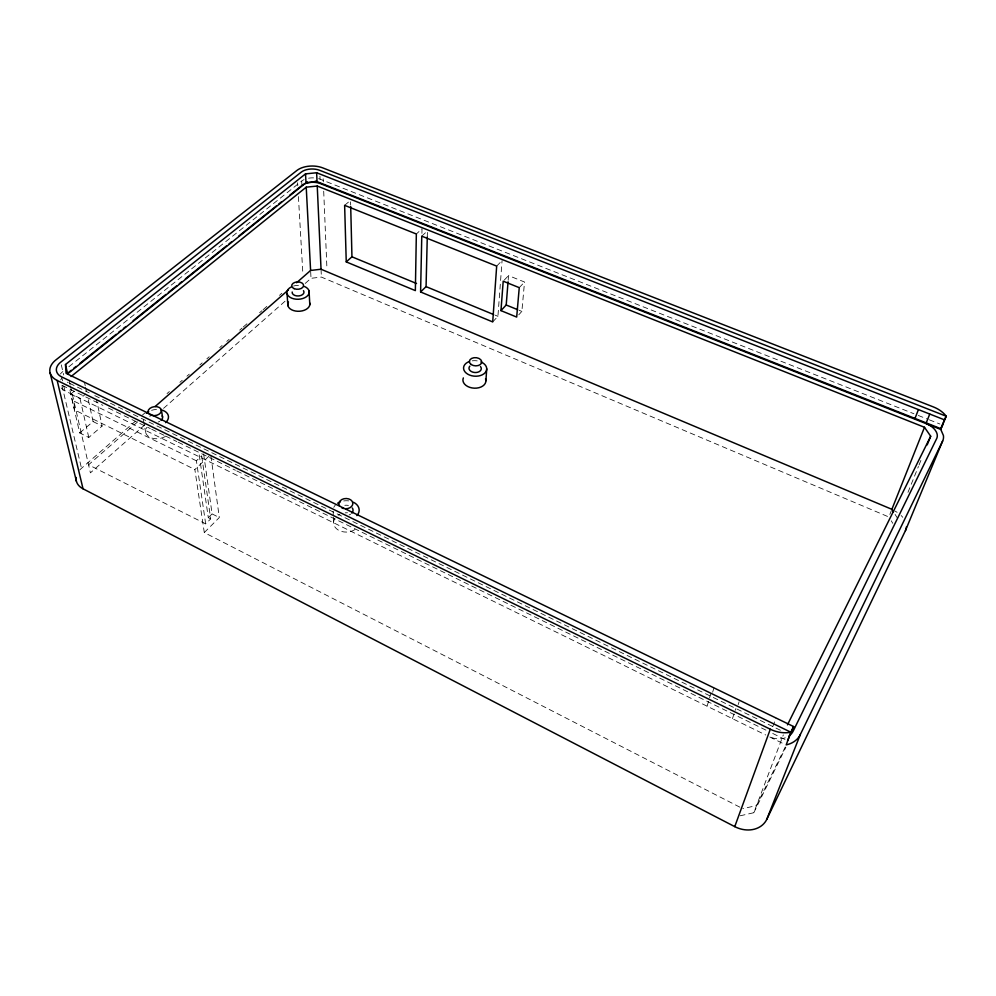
<?xml version="1.0" encoding="UTF-8"?>
<svg xmlns="http://www.w3.org/2000/svg" width="996" height="996" viewBox="0 0 996 996"><rect width="100%" height="100%" fill="white"/><g stroke="black" fill="none" stroke-linecap="round" stroke-linejoin="round"><path stroke-width="0.75" stroke-dasharray="4.98 3.74" d="M421.918 233.325L422.018 228.744L416.34 233.998M427.272 237.085L427.396 232.442M492.709 321.92L497.925 316.317L502.071 260.566M508.172 280.25L508.545 275.606L524.531 282.017L521.867 311.412L518.767 314.811M707.098 706.201L710.945 693.278M712.65 692.208L713.945 687.875M732.458 718.664L735.708 708.666M738.173 704.633L739.107 701.757M772.834 726.557L775.971 717.992M740.14 815.799L753.81 812.724L783.342 734.874M889.851 514.422L891.37 510.587M907.979 492.335L918.449 466.452M919.034 465.008L921.947 457.824M785.259 746.988L756.524 805.565L742.767 808.652M753.81 812.724L785.881 747.274M519.252 287.657L524.531 282.017M504.275 280.075L508.545 275.606M496.68 266.106L500.988 261.674M204.292 532.561L219.294 517.547L210.741 454.487L194.867 469.527L204.292 532.561L739.991 807.233M137.635 421.843L88.557 464.808L205.686 523.871L210.691 518.891L201.69 455.807L199.175 454.574L208.301 517.671L210.691 518.891M208.301 517.671L212.098 513.899L203.632 453.877M205.686 523.871L196.399 460.799L201.69 455.807M421.769 236.164L426.3 231.956M144.98 424.732L90.412 472.851L70.417 386.012M163.556 408.348L285.479 300.842M305.212 283.424L311.013 278.307L321.397 277.075L888.83 516.974M79.792 469.963A21.227 14.454 -11.4 0 1 81.498 468.294L135.394 421.221M142.428 415.083L144.769 413.029M167.029 393.582L169.37 391.54M179.915 382.327L182.256 380.285M186.949 376.189L189.29 374.147M199.835 364.934L202.176 362.893M206.869 358.797L209.21 356.742M219.755 347.542L222.096 345.488M226.777 341.404L229.13 339.35M239.675 330.137L242.016 328.095M243.186 327.074L247.867 322.978M259.583 312.744L261.936 310.702M263.106 309.681L267.787 305.585M279.502 295.351L281.856 293.297M74.19 391.266L70.716 394.105L79.705 432.924L88.781 437.481L102.127 426.051L96.4 399.209M79.705 432.924L93.089 421.569L87.86 397.69M344.628 205.338L349.359 201.329M88.781 437.481L80.041 398.674L85.793 393.93M68.911 366.702L301.701 181.06A13.247 7.532 -0.6 0 1 304.054 179.616M318.608 178.682A13.247 7.532 -0.6 0 1 320.077 179.18L913.93 413.751M918.225 415.444L928.035 419.328M929.355 419.839L939.925 424.022M519.028 310.242L521.867 311.412M495.049 315.134L497.925 316.317M196.399 460.799L73.891 401.102L74.538 409.904L194.867 469.527M69.633 383.323L89.204 392.872M94.794 395.611L124.151 409.941M125.558 410.626L780.901 730.491M62.35 385.352A16.334 10.346 -9.5 0 0 63.819 386.199L102.887 405.335M108.464 408.074L150.321 428.579M151.716 429.251L164.265 435.401M165.672 436.086L176.827 441.564M178.222 442.236L235.417 470.261M236.811 470.946L767.231 730.765M772.722 733.454L787.55 740.713M61.167 387.892A16.272 10.346 -9.6 0 0 64.914 390.818L765.712 734.986M769.821 737.003L784.587 744.261M70.716 394.105L80.041 398.674M93.089 421.569L102.127 426.051M212.098 513.899L219.294 517.547M895.08 514.409L897.496 518.231M891.221 520.784L892.802 523.336M61.939 385.489L81.498 468.294M61.628 376.874L62.574 380.87M63.819 386.199L64.914 390.818M61.304 364.872L63.657 375.006M69.994 390.283L74.538 409.904M69.035 379.974L70.069 384.506M84.585 382.775L85.233 385.763M85.556 387.257L86.54 391.727M143.337 419.677L145.553 431.903M297.605 182.754L297.792 185.829M298.414 196.573L302.846 273.352M301.701 181.06L301.937 185.468M310.677 271.771L311.013 278.307M321.036 269.231L321.397 277.075M319.953 176.217L320.077 179.18M333.125 511.359L333.324 515.878M333.399 517.385L333.598 521.904M323.19 178.757L323.314 181.87M323.7 191.195L326.949 268.92M350.592 201.852L350.667 204.915M308.586 178.209A13.247 7.532 -0.6 0 1 315.396 178.023M894.819 510.985A20.904 14.106 20.1 0 1 897.122 512.33M901.119 515.517A20.904 14.106 20.1 0 1 902.762 517.31M68.238 382.638A9.798 6.2 -9.5 0 1 67.342 382.14M60.656 379.949A16.272 10.346 -9.6 0 1 61.515 378.617M60.42 373.998A16.334 10.346 -9.5 0 1 62.86 371.545M785.321 737.799A19.609 15.376 24.6 0 1 769.647 736.891M293.534 286.051A11.155 6.947 -1.9 0 1 302.012 285.728M472.266 360.826A11.603 7.756 3.6 0 1 478.229 361.075M354.974 529.548A12.96 9.649 -2.7 0 1 337.856 529.797A12.96 9.649 -2.7 0 1 335.864 517.161M338.13 515.243A12.96 9.649 -2.7 0 1 339.96 514.235M345.251 512.853A12.96 9.649 -2.7 0 1 347.492 512.791M350.629 514.148A6.935 5.129 -2.6 0 1 349.11 514.92M344.828 505.333A6.935 5.129 -2.6 0 1 348.401 505.47M333.785 507.387A13.085 9.661 -2.6 0 1 335.341 505.109M343.707 500.951A13.085 9.661 -2.6 0 1 350.418 501.2M165.224 436.559A12.55 8.441 -8.4 0 1 149.985 437.356A12.55 8.441 -8.4 0 1 146.711 427.483M159.758 421.333A6.723 4.482 -8.2 0 1 158.202 421.993M149.848 416.515A6.723 4.482 -8.2 0 1 150.794 415.444M151.616 410.34A12.674 8.441 -8.2 0 1 156.995 409.443"/><path stroke-width="1.49" d="M420.598 291.977L421.769 236.164L496.68 266.106L492.709 321.92L420.598 291.977L426.064 286.624L427.272 237.085M485.899 380.833L486.733 368.881M500.963 310.615L503.204 281.183L519.252 287.657L516.687 317.077L500.963 310.615L506.205 305L508.047 281.793M734.749 826.63L770.294 729.221A27.788 21.626 24.2 0 0 787.761 732.658L790.824 732.209L793.613 726.557L66.072 373.313L65.475 364.524L305.523 173.877L316.641 172.756L944.432 419.826L946.2 416.216L944.793 414.485A22.647 14.081 18.2 0 0 933.352 406.916L322.729 167.876A18.638 10.52 -0.5 0 0 296.895 170.465L55.901 359.905A23.02 14.467 -9.4 0 0 57.158 380.447L83.029 488.812L734.749 826.63A25.286 20.829 28.6 0 0 766.771 819.359L905.451 530.569L942.639 441.016A22.422 14.093 18.4 0 0 943.411 435.501L940.772 429.438L320.276 183.575A13.209 7.545 -0.6 0 0 301.937 185.468L289.799 195.191M793.613 726.557L787.55 740.713M914.988 418.445L918.412 409.593M766.771 819.359L800.311 734.575L942.639 441.016M893.487 511.857L891.881 509.317L924.487 427.284L317.238 186.04L306.22 187.173L71.102 376.513M926.23 422.902L929.754 414.05M927.189 444.876L930.687 436.248L924.487 427.284M315.222 181.098A7.943 4.519 -0.6 0 1 317.039 181.633L940.797 428.666L944.432 419.826M940.772 429.438L946.2 416.216L319.691 170.316A13.322 7.52 -0.5 0 0 301.203 172.171L60.681 362.208A16.446 10.334 -9.4 0 0 61.628 376.874L790.824 732.209L786.205 744.884A27.452 21.539 24.6 0 0 800.311 734.575M940.797 428.666L942.577 425.068M787.45 724.876L930.687 436.248M346.247 261.898L344.628 205.338L416.34 233.998L415.357 290.62L346.247 261.898L351.949 256.806L350.704 206.433M155.164 406.505L288.404 289.898M296.584 282.74L310.603 270.464L321.036 269.231L891.881 509.317M68.786 372.267L71.214 370.325M73.642 368.371L76.07 366.428M79.717 363.515L116.146 334.32M118.574 332.378L121.002 330.435M123.429 328.481L125.857 326.539M133.153 320.7L165.934 294.43M168.361 292.488L176.865 285.678M179.292 283.736L181.72 281.781M185.368 278.868L226.652 245.788M229.08 243.846L231.508 241.891M238.791 236.064L276.44 205.898M278.868 203.956L281.295 202.001M506.205 305L517.596 309.656M426.064 286.624L493.618 314.537M351.949 256.806L416.527 283.499M57.158 380.447L770.294 729.221M50.099 372.84L76.393 481.255M65.475 364.524L67.616 373.849L305.996 182.766A7.943 4.519 -0.6 0 1 307.403 181.895M161.414 410.19L162.56 417.013M287.047 293.608L287.881 305.623M309.059 290.944L309.818 304.751M305.523 173.877L305.996 182.766L317.039 181.633L316.641 172.756M306.22 187.173L310.603 270.464M317.238 186.04L321.036 269.231M83.029 488.812A21.227 14.454 -11.4 0 1 76.132 477.458M906.372 526.984A20.904 14.106 20.1 0 1 905.451 530.569M926.292 423.698A16.011 10.072 18.4 0 1 936.29 431.878L936.887 433.285A16.011 10.072 18.4 0 1 936.651 438.626L793.177 731.114A19.609 15.376 24.6 0 1 789.206 735.77M303.469 290.658A5.914 3.685 -1.9 0 1 299.012 295.912A5.914 3.685 -1.9 0 1 292.189 292.015M309.719 302.933A11.068 6.96 -2 0 1 297.692 311.275A11.068 6.96 -2 0 1 288.491 302.025M304.564 286.537A11.155 6.947 -1.9 0 1 306.507 296.684A11.155 6.947 -1.9 0 1 290.048 297.306A11.155 6.947 -1.9 0 1 291.056 287.047M480.483 366.565A6.163 4.109 3.6 0 1 479.051 371.732A6.163 4.109 3.6 0 1 471.133 371.408A6.163 4.109 3.6 0 1 469.851 366.13M485.525 378.816A11.504 7.756 3.6 0 1 474.295 388.179A11.504 7.756 3.6 0 1 463.352 377.907M481.006 361.959A11.603 7.756 3.6 0 1 483.956 373.799A11.603 7.756 3.6 0 1 466.178 373.064A11.603 7.756 3.6 0 1 469.477 361.486M339.561 505.968A6.972 5.129 -2.5 0 1 344.006 498.735A6.972 5.129 -2.5 0 1 352.808 503.005A6.972 5.129 -2.5 0 1 345.326 508.769M343.545 508.52A6.972 5.129 -2.5 0 1 341.914 507.948M352.347 507.997A6.935 5.129 -2.6 0 1 351.837 513.127M353.443 502.258A13.085 9.661 -2.6 0 1 356.917 515.592M337.632 503.204A13.085 9.661 -2.6 0 1 340.483 501.785M150.396 414.921A6.76 4.482 -8.1 0 1 151.89 407.264A6.76 4.482 -8.1 0 1 161.439 410.601A6.76 4.482 -8.1 0 1 151.878 415.444M162.174 415.892A6.723 4.482 -8.2 0 1 161.041 420.424M161.19 409.866A12.674 8.441 -8.2 0 1 165.585 422.64M146.275 413.253A12.674 8.441 -8.2 0 1 148.703 411.572M294.194 288.666A5.951 3.685 -1.8 0 0 303.568 285.84A5.951 3.685 -1.8 0 0 295.214 282.291A5.951 3.685 -1.8 0 0 294.194 288.666M471.145 364.486A6.188 4.109 3.6 0 0 481.504 363.054A6.188 4.109 3.6 0 0 473.984 357.713A6.188 4.109 3.6 0 0 471.145 364.486"/></g></svg>
